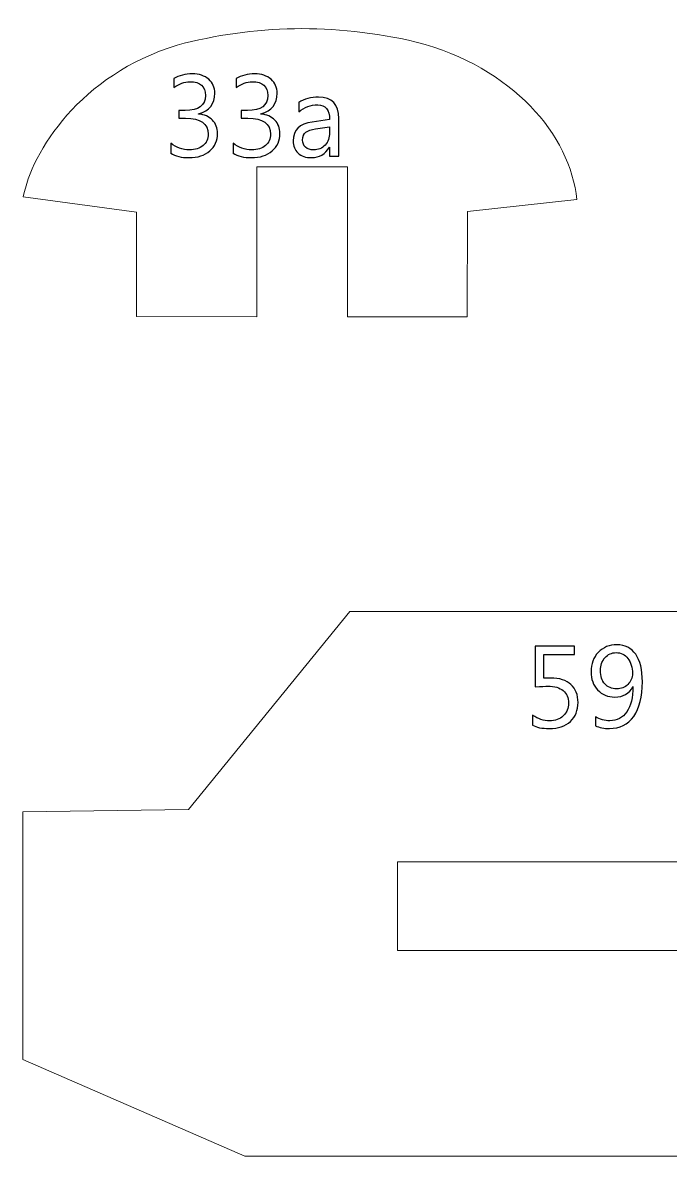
# Model space of a CAD drawing. Header units: centimetres. Extents: x -19.4 to 19.9, y -26.5 to 22.7.
# Drawn here: x -19.208 to -16.838, y -21.636 to -17.487 of the extents above; entities that cross this region are included whole.
import ezdxf

# ---------------------------------------------------------------- set-up
doc = ezdxf.new("R2010")
doc.units = ezdxf.units.CM
doc.header["$MEASUREMENT"] = 0
doc.layers.add('Camada 1', color=7, linetype='Continuous')

msp = doc.modelspace()

# ---------------------------------------------------------------- linework, layer by layer
at = {"layer": 'Camada 1', "color": 7, "lineweight": 9}
msp.add_lwpolyline([(-17.83549, -20.88224), (-15.90525, -20.88224), (-15.90525, -20.55776), (-17.83549, -20.55776), (-17.83549, -20.88224)], close=True, dxfattribs=at)
for points, knots in [([(-18.35137, -18.01404), (-18.35137, -18.01404), (-18.01893, -18.01404), (-18.01893, -18.01404), (-18.01893, -18.01404), (-18.01893, -18.01404), (-18.01915, -18.56346), (-18.01915, -18.56346), (-18.01915, -18.56346), (-18.01915, -18.56346), (-17.58045, -18.56334), (-17.58045, -18.56334), (-17.58045, -18.56334), (-17.58045, -18.56334), (-17.58015, -18.17793), (-17.58015, -18.17793), (-17.58015, -18.17793), (-17.58015, -18.17793), (-17.17934, -18.13441), (-17.17934, -18.13441), (-17.17934, -18.13441), (-17.20502, -17.89693), (-17.4121, -17.65142), (-17.76761, -17.5579), (-17.76761, -17.5579), (-18.07108, -17.48705), (-18.3604, -17.49483), (-18.64282, -17.56926), (-18.64282, -17.56926), (-18.99689, -17.67799), (-19.17526, -17.95945), (-19.20538, -18.12489), (-19.20538, -18.12489), (-19.20538, -18.12489), (-18.79091, -18.18003), (-18.79091, -18.18003), (-18.79091, -18.18003), (-18.79091, -18.18003), (-18.79085, -18.56268), (-18.79085, -18.56268), (-18.79085, -18.56268), (-18.79085, -18.56268), (-18.35133, -18.56342), (-18.35133, -18.56342), (-18.35133, -18.56342), (-18.35133, -18.56342), (-18.35137, -18.01404), (-18.35137, -18.01404)], [0, 0, 0, 0, 0.0769231, 0.0769231, 0.0769231, 0.0769231, 0.1538462, 0.1538462, 0.1538462, 0.1538462, 0.2307692, 0.2307692, 0.2307692, 0.2307692, 0.3076923, 0.3076923, 0.3076923, 0.3076923, 0.3846154, 0.3846154, 0.3846154, 0.3846154, 0.4615385, 0.4615385, 0.4615385, 0.4615385, 0.5384615, 0.5384615, 0.5384615, 0.5384615, 0.6153846, 0.6153846, 0.6153846, 0.6153846, 0.6923077, 0.6923077, 0.6923077, 0.6923077, 0.7692308, 0.7692308, 0.7692308, 0.7692308, 0.8461538, 0.8461538, 0.8461538, 0.8461539, 1, 1, 1, 1]), ([(-15.19417, -21.6355), (-15.19417, -21.6355), (-18.39439, -21.6355), (-18.39439, -21.6355), (-18.39439, -21.6355), (-18.39439, -21.6355), (-19.20773, -21.28158), (-19.20773, -21.28158), (-19.20773, -21.28158), (-19.20773, -21.28158), (-19.20751, -20.3751), (-19.20751, -20.3751), (-19.20751, -20.3751), (-19.20751, -20.3751), (-18.60141, -20.36694), (-18.60141, -20.36694), (-18.60141, -20.36694), (-18.60141, -20.36694), (-18.01051, -19.64138), (-18.01051, -19.64138), (-18.01051, -19.64138), (-18.01051, -19.64138), (-15.19417, -19.64138), (-15.19417, -19.64138), (-15.19417, -19.64138), (-15.19417, -19.64138), (-15.19417, -21.6355), (-15.19417, -21.6355)], [0, 0, 0, 0, 0.125, 0.125, 0.125, 0.125, 0.25, 0.25, 0.25, 0.25, 0.375, 0.375, 0.375, 0.375, 0.5, 0.5, 0.5, 0.5, 0.625, 0.625, 0.625, 0.625, 0.75, 0.75, 0.75, 0.75, 1, 1, 1, 1])]:
    msp.add_open_spline(points, degree=3, knots=knots, dxfattribs=at)
at = {"layer": 'Camada 1', "color": 7}
for points, knots in [([(-18.6658, -17.96489), (-18.6658, -17.96489), (-18.6658, -17.92849), (-18.6658, -17.92849), (-18.6658, -17.92849), (-18.64555, -17.94457), (-18.62262, -17.95262), (-18.59714, -17.95262), (-18.59714, -17.95262), (-18.5764, -17.95262), (-18.55989, -17.94747), (-18.54754, -17.93709), (-18.54754, -17.93709), (-18.5352, -17.92672), (-18.52906, -17.91275), (-18.52906, -17.89525), (-18.52906, -17.89525), (-18.52906, -17.85645), (-18.55657, -17.83704), (-18.61154, -17.83704), (-18.61154, -17.83704), (-18.61154, -17.83704), (-18.63616, -17.83704), (-18.63616, -17.83704), (-18.63616, -17.83704), (-18.63616, -17.83704), (-18.63616, -17.80826), (-18.63616, -17.80826), (-18.63616, -17.80826), (-18.63616, -17.80826), (-18.61274, -17.80826), (-18.61274, -17.80826), (-18.61274, -17.80826), (-18.5637, -17.80826), (-18.53922, -17.79005), (-18.53922, -17.75372), (-18.53922, -17.75372), (-18.53922, -17.72006), (-18.55792, -17.70327), (-18.59531, -17.70327), (-18.59531, -17.70327), (-18.61619, -17.70327), (-18.63588, -17.71032), (-18.65437, -17.72444), (-18.65437, -17.72444), (-18.65437, -17.72444), (-18.65437, -17.69142), (-18.65437, -17.69142), (-18.65437, -17.69142), (-18.63532, -17.68013), (-18.61281, -17.67448), (-18.58691, -17.67448), (-18.58691, -17.67448), (-18.56194, -17.67448), (-18.54197, -17.68111), (-18.52694, -17.69431), (-18.52694, -17.69431), (-18.51198, -17.70757), (-18.5045, -17.72451), (-18.5045, -17.74518), (-18.5045, -17.74518), (-18.5045, -17.7842), (-18.52433, -17.80932), (-18.56405, -17.82046), (-18.56405, -17.82046), (-18.56405, -17.82046), (-18.56405, -17.82131), (-18.56405, -17.82131), (-18.56405, -17.82131), (-18.54275, -17.82336), (-18.52581, -17.83084), (-18.51325, -17.84375), (-18.51325, -17.84375), (-18.50062, -17.85666), (-18.49434, -17.87275), (-18.49434, -17.89201), (-18.49434, -17.89201), (-18.49434, -17.91868), (-18.50387, -17.94013), (-18.52299, -17.9565), (-18.52299, -17.9565), (-18.54211, -17.9728), (-18.5673, -17.98098), (-18.59856, -17.98098), (-18.59856, -17.98098), (-18.62671, -17.98098), (-18.64914, -17.97562), (-18.6658, -17.96489)], [0, 0, 0, 0, 0.0434783, 0.0434783, 0.0434783, 0.0434783, 0.0869565, 0.0869565, 0.0869565, 0.0869565, 0.1304348, 0.1304348, 0.1304348, 0.1304348, 0.173913, 0.173913, 0.173913, 0.1739131, 0.2173913, 0.2173913, 0.2173913, 0.2173913, 0.2608696, 0.2608696, 0.2608696, 0.2608696, 0.3043478, 0.3043478, 0.3043478, 0.3043478, 0.3478261, 0.3478261, 0.3478261, 0.3478261, 0.3913043, 0.3913043, 0.3913043, 0.3913044, 0.4347826, 0.4347826, 0.4347826, 0.4347826, 0.4782609, 0.4782609, 0.4782609, 0.4782609, 0.5217391, 0.5217391, 0.5217391, 0.5217391, 0.5652174, 0.5652174, 0.5652174, 0.5652174, 0.6086957, 0.6086957, 0.6086957, 0.6086957, 0.6521739, 0.6521739, 0.6521739, 0.6521739, 0.6956522, 0.6956522, 0.6956522, 0.6956522, 0.7391304, 0.7391304, 0.7391304, 0.7391304, 0.7826087, 0.7826087, 0.7826087, 0.7826087, 0.826087, 0.826087, 0.826087, 0.826087, 0.8695652, 0.8695652, 0.8695652, 0.8695652, 0.9130435, 0.9130435, 0.9130435, 0.9130435, 1, 1, 1, 1]), ([(-18.43762, -17.96489), (-18.43762, -17.96489), (-18.43762, -17.92849), (-18.43762, -17.92849), (-18.43762, -17.92849), (-18.41737, -17.94457), (-18.39444, -17.95262), (-18.36896, -17.95262), (-18.36896, -17.95262), (-18.34822, -17.95262), (-18.33171, -17.94747), (-18.31936, -17.93709), (-18.31936, -17.93709), (-18.30702, -17.92672), (-18.30088, -17.91275), (-18.30088, -17.89525), (-18.30088, -17.89525), (-18.30088, -17.85645), (-18.32839, -17.83704), (-18.38336, -17.83704), (-18.38336, -17.83704), (-18.38336, -17.83704), (-18.40798, -17.83704), (-18.40798, -17.83704), (-18.40798, -17.83704), (-18.40798, -17.83704), (-18.40798, -17.80826), (-18.40798, -17.80826), (-18.40798, -17.80826), (-18.40798, -17.80826), (-18.38456, -17.80826), (-18.38456, -17.80826), (-18.38456, -17.80826), (-18.33552, -17.80826), (-18.31104, -17.79005), (-18.31104, -17.75372), (-18.31104, -17.75372), (-18.31104, -17.72006), (-18.32974, -17.70327), (-18.36713, -17.70327), (-18.36713, -17.70327), (-18.38801, -17.70327), (-18.4077, -17.71032), (-18.42619, -17.72444), (-18.42619, -17.72444), (-18.42619, -17.72444), (-18.42619, -17.69142), (-18.42619, -17.69142), (-18.42619, -17.69142), (-18.40714, -17.68013), (-18.38463, -17.67448), (-18.35873, -17.67448), (-18.35873, -17.67448), (-18.33376, -17.67448), (-18.31379, -17.68111), (-18.29876, -17.69431), (-18.29876, -17.69431), (-18.2838, -17.70757), (-18.27632, -17.72451), (-18.27632, -17.74518), (-18.27632, -17.74518), (-18.27632, -17.7842), (-18.29615, -17.80932), (-18.33587, -17.82046), (-18.33587, -17.82046), (-18.33587, -17.82046), (-18.33587, -17.82131), (-18.33587, -17.82131), (-18.33587, -17.82131), (-18.31457, -17.82336), (-18.29763, -17.83084), (-18.28507, -17.84375), (-18.28507, -17.84375), (-18.27244, -17.85666), (-18.26616, -17.87275), (-18.26616, -17.89201), (-18.26616, -17.89201), (-18.26616, -17.91868), (-18.27569, -17.94013), (-18.29481, -17.9565), (-18.29481, -17.9565), (-18.31393, -17.9728), (-18.33912, -17.98098), (-18.37038, -17.98098), (-18.37038, -17.98098), (-18.39853, -17.98098), (-18.42096, -17.97562), (-18.43762, -17.96489)], [0, 0, 0, 0, 0.0434783, 0.0434783, 0.0434783, 0.0434783, 0.0869565, 0.0869565, 0.0869565, 0.0869565, 0.1304348, 0.1304348, 0.1304348, 0.1304348, 0.173913, 0.173913, 0.173913, 0.1739131, 0.2173913, 0.2173913, 0.2173913, 0.2173913, 0.2608696, 0.2608696, 0.2608696, 0.2608696, 0.3043478, 0.3043478, 0.3043478, 0.3043478, 0.3478261, 0.3478261, 0.3478261, 0.3478261, 0.3913043, 0.3913043, 0.3913043, 0.3913044, 0.4347826, 0.4347826, 0.4347826, 0.4347826, 0.4782609, 0.4782609, 0.4782609, 0.4782609, 0.5217391, 0.5217391, 0.5217391, 0.5217391, 0.5652174, 0.5652174, 0.5652174, 0.5652174, 0.6086957, 0.6086957, 0.6086957, 0.6086957, 0.6521739, 0.6521739, 0.6521739, 0.6521739, 0.6956522, 0.6956522, 0.6956522, 0.6956522, 0.7391304, 0.7391304, 0.7391304, 0.7391304, 0.7826087, 0.7826087, 0.7826087, 0.7826087, 0.826087, 0.826087, 0.826087, 0.826087, 0.8695652, 0.8695652, 0.8695652, 0.8695652, 0.9130435, 0.9130435, 0.9130435, 0.9130435, 1, 1, 1, 1]), ([(-18.05068, -17.9759), (-18.05068, -17.9759), (-18.08455, -17.9759), (-18.08455, -17.9759), (-18.08455, -17.9759), (-18.08455, -17.9759), (-18.08455, -17.94281), (-18.08455, -17.94281), (-18.08455, -17.94281), (-18.08455, -17.94281), (-18.0854, -17.94281), (-18.0854, -17.94281), (-18.0854, -17.94281), (-18.10014, -17.96828), (-18.1218, -17.98098), (-18.15052, -17.98098), (-18.15052, -17.98098), (-18.17162, -17.98098), (-18.18813, -17.97541), (-18.20005, -17.96419), (-18.20005, -17.96419), (-18.21198, -17.95304), (-18.2179, -17.93822), (-18.2179, -17.91974), (-18.2179, -17.91974), (-18.2179, -17.88015), (-18.19462, -17.85708), (-18.14805, -17.85059), (-18.14805, -17.85059), (-18.14805, -17.85059), (-18.08455, -17.8417), (-18.08455, -17.8417), (-18.08455, -17.8417), (-18.08455, -17.80558), (-18.09909, -17.78751), (-18.12815, -17.78751), (-18.12815, -17.78751), (-18.15363, -17.78751), (-18.17663, -17.79626), (-18.19716, -17.81376), (-18.19716, -17.81376), (-18.19716, -17.81376), (-18.19716, -17.77905), (-18.19716, -17.77905), (-18.19716, -17.77905), (-18.17635, -17.76578), (-18.15243, -17.75915), (-18.12526, -17.75915), (-18.12526, -17.75915), (-18.07552, -17.75915), (-18.05068, -17.78547), (-18.05068, -17.83817), (-18.05068, -17.83817), (-18.05068, -17.83817), (-18.05068, -17.9759), (-18.05068, -17.9759)], [0, 0, 0, 0, 0.0666667, 0.0666667, 0.0666667, 0.0666667, 0.1333333, 0.1333333, 0.1333333, 0.1333333, 0.2, 0.2, 0.2, 0.2, 0.2666667, 0.2666667, 0.2666667, 0.2666667, 0.3333333, 0.3333333, 0.3333333, 0.3333333, 0.4, 0.4, 0.4, 0.4, 0.4666667, 0.4666667, 0.4666667, 0.4666667, 0.5333333, 0.5333333, 0.5333333, 0.5333333, 0.6, 0.6, 0.6, 0.6, 0.6666667, 0.6666667, 0.6666667, 0.6666667, 0.7333333, 0.7333333, 0.7333333, 0.7333333, 0.8, 0.8, 0.8, 0.8, 0.8666667, 0.8666667, 0.8666667, 0.8666667, 1, 1, 1, 1]), ([(-18.08455, -17.86879), (-18.08455, -17.86879), (-18.13563, -17.87585), (-18.13563, -17.87585), (-18.13563, -17.87585), (-18.15137, -17.87804), (-18.16322, -17.88199), (-18.17119, -17.88756), (-18.17119, -17.88756), (-18.17917, -17.89321), (-18.18319, -17.90309), (-18.18319, -17.91734), (-18.18319, -17.91734), (-18.18319, -17.92771), (-18.17952, -17.93618), (-18.17211, -17.94274), (-18.17211, -17.94274), (-18.16477, -17.9493), (-18.1549, -17.95262), (-18.14269, -17.95262), (-18.14269, -17.95262), (-18.12583, -17.95262), (-18.11193, -17.94669), (-18.10099, -17.93491), (-18.10099, -17.93491), (-18.09005, -17.92305), (-18.08455, -17.9081), (-18.08455, -17.88996), (-18.08455, -17.88996), (-18.08455, -17.88996), (-18.08455, -17.86879), (-18.08455, -17.86879)], [0, 0, 0, 0, 0.1111111, 0.1111111, 0.1111111, 0.1111111, 0.2222222, 0.2222222, 0.2222222, 0.2222222, 0.3333333, 0.3333333, 0.3333333, 0.3333333, 0.4444444, 0.4444444, 0.4444444, 0.4444445, 0.5555556, 0.5555556, 0.5555556, 0.5555556, 0.6666667, 0.6666667, 0.6666667, 0.6666667, 0.7777778, 0.7777778, 0.7777778, 0.7777778, 1, 1, 1, 1]), ([(-17.34162, -20.05772), (-17.34162, -20.05772), (-17.34162, -20.02174), (-17.34162, -20.02174), (-17.34162, -20.02174), (-17.32137, -20.035), (-17.30077, -20.04164), (-17.27982, -20.04164), (-17.27982, -20.04164), (-17.25886, -20.04164), (-17.242, -20.03571), (-17.22916, -20.02386), (-17.22916, -20.02386), (-17.21638, -20.01207), (-17.20996, -19.99634), (-17.20996, -19.97679), (-17.20996, -19.97679), (-17.20996, -19.95739), (-17.21653, -19.94222), (-17.22958, -19.93136), (-17.22958, -19.93136), (-17.2427, -19.92049), (-17.2614, -19.91506), (-17.28581, -19.91506), (-17.28581, -19.91506), (-17.29407, -19.91506), (-17.30959, -19.9159), (-17.33231, -19.91753), (-17.33231, -19.91753), (-17.33231, -19.91753), (-17.33231, -19.76858), (-17.33231, -19.76858), (-17.33231, -19.76858), (-17.33231, -19.76858), (-17.1888, -19.76858), (-17.1888, -19.76858), (-17.1888, -19.76858), (-17.1888, -19.76858), (-17.1888, -19.79906), (-17.1888, -19.79906), (-17.1888, -19.79906), (-17.1888, -19.79906), (-17.30014, -19.79906), (-17.30014, -19.79906), (-17.30014, -19.79906), (-17.30014, -19.79906), (-17.30014, -19.88627), (-17.30014, -19.88627), (-17.30014, -19.88627), (-17.29103, -19.88571), (-17.28264, -19.88542), (-17.27488, -19.88542), (-17.27488, -19.88542), (-17.2432, -19.88542), (-17.21864, -19.8934), (-17.20129, -19.90927), (-17.20129, -19.90927), (-17.18393, -19.92515), (-17.17525, -19.94695), (-17.17525, -19.97461), (-17.17525, -19.97461), (-17.17525, -20.00325), (-17.18456, -20.02633), (-17.20326, -20.04375), (-17.20326, -20.04375), (-17.22196, -20.06125), (-17.24764, -20.07), (-17.28017, -20.07), (-17.28017, -20.07), (-17.30761, -20.07), (-17.32808, -20.06591), (-17.34162, -20.05772)], [0, 0, 0, 0, 0.0526316, 0.0526316, 0.0526316, 0.0526316, 0.1052632, 0.1052632, 0.1052632, 0.1052632, 0.1578947, 0.1578947, 0.1578947, 0.1578947, 0.2105263, 0.2105263, 0.2105263, 0.2105263, 0.2631579, 0.2631579, 0.2631579, 0.2631579, 0.3157895, 0.3157895, 0.3157895, 0.3157895, 0.3684211, 0.3684211, 0.3684211, 0.3684211, 0.4210526, 0.4210526, 0.4210526, 0.4210526, 0.4736842, 0.4736842, 0.4736842, 0.4736842, 0.5263158, 0.5263158, 0.5263158, 0.5263158, 0.5789474, 0.5789474, 0.5789474, 0.5789474, 0.6315789, 0.6315789, 0.6315789, 0.631579, 0.6842105, 0.6842105, 0.6842105, 0.6842105, 0.7368421, 0.7368421, 0.7368421, 0.7368421, 0.7894737, 0.7894737, 0.7894737, 0.7894737, 0.8421053, 0.8421053, 0.8421053, 0.8421053, 0.8947368, 0.8947368, 0.8947368, 0.8947369, 1, 1, 1, 1]), ([(-17.11175, -20.06012), (-17.11175, -20.06012), (-17.11175, -20.0276), (-17.11175, -20.0276), (-17.11175, -20.0276), (-17.09524, -20.03698), (-17.07774, -20.04164), (-17.05926, -20.04164), (-17.05926, -20.04164), (-17.03244, -20.04164), (-17.01149, -20.03077), (-16.9966, -20.00911), (-16.9966, -20.00911), (-16.98164, -19.98745), (-16.97416, -19.95662), (-16.97416, -19.91675), (-16.97416, -19.91675), (-16.97445, -19.91689), (-16.97473, -19.91689), (-16.97501, -19.91675), (-16.97501, -19.91675), (-16.98764, -19.94215), (-17.00972, -19.95485), (-17.04105, -19.95485), (-17.04105, -19.95485), (-17.06645, -19.95485), (-17.0872, -19.94624), (-17.10349, -19.92903), (-17.10349, -19.92903), (-17.11972, -19.91181), (-17.12784, -19.88959), (-17.12784, -19.86249), (-17.12784, -19.86249), (-17.12784, -19.83356), (-17.11895, -19.80979), (-17.1011, -19.7913), (-17.1011, -19.7913), (-17.08324, -19.77274), (-17.06045, -19.7635), (-17.03258, -19.7635), (-17.03258, -19.7635), (-17.00344, -19.7635), (-16.98066, -19.77507), (-16.96436, -19.79815), (-16.96436, -19.79815), (-16.94806, -19.82122), (-16.93987, -19.85487), (-16.93987, -19.89897), (-16.93987, -19.89897), (-16.93987, -19.95372), (-16.95046, -19.99592), (-16.97169, -20.02555), (-16.97169, -20.02555), (-16.99286, -20.05518), (-17.02235, -20.07), (-17.0601, -20.07), (-17.0601, -20.07), (-17.07993, -20.07), (-17.09714, -20.06668), (-17.11175, -20.06012)], [0, 0, 0, 0, 0.0625, 0.0625, 0.0625, 0.0625, 0.125, 0.125, 0.125, 0.125, 0.1875, 0.1875, 0.1875, 0.1875, 0.25, 0.25, 0.25, 0.25, 0.3125, 0.3125, 0.3125, 0.3125, 0.375, 0.375, 0.375, 0.375, 0.4375, 0.4375, 0.4375, 0.4375, 0.5, 0.5, 0.5, 0.5, 0.5625, 0.5625, 0.5625, 0.5625, 0.625, 0.625, 0.625, 0.625, 0.6875, 0.6875, 0.6875, 0.6875, 0.75, 0.75, 0.75, 0.75, 0.8125, 0.8125, 0.8125, 0.8125, 0.875, 0.875, 0.875, 0.875, 1, 1, 1, 1]), ([(-17.03576, -19.79229), (-17.05213, -19.79229), (-17.06575, -19.79843), (-17.07668, -19.81077), (-17.07668, -19.81077), (-17.08762, -19.82312), (-17.09312, -19.83879), (-17.09312, -19.85784), (-17.09312, -19.85784), (-17.09312, -19.87865), (-17.08776, -19.89502), (-17.07704, -19.90694), (-17.07704, -19.90694), (-17.06631, -19.91887), (-17.05178, -19.92479), (-17.03343, -19.92479), (-17.03343, -19.92479), (-17.01749, -19.92479), (-17.00401, -19.91936), (-16.99293, -19.9085), (-16.99293, -19.9085), (-16.98185, -19.89756), (-16.97628, -19.88429), (-16.97628, -19.86856), (-16.97628, -19.86856), (-16.97628, -19.84612), (-16.98178, -19.82778), (-16.99279, -19.8136), (-16.99279, -19.8136), (-17.0038, -19.79942), (-17.01812, -19.79229), (-17.03576, -19.79229)], [0, 0, 0, 0, 0.1111111, 0.1111111, 0.1111111, 0.1111111, 0.2222222, 0.2222222, 0.2222222, 0.2222222, 0.3333333, 0.3333333, 0.3333333, 0.3333333, 0.4444444, 0.4444444, 0.4444444, 0.4444445, 0.5555556, 0.5555556, 0.5555556, 0.5555556, 0.6666667, 0.6666667, 0.6666667, 0.6666667, 0.7777778, 0.7777778, 0.7777778, 0.7777778, 1, 1, 1, 1])]:
    msp.add_open_spline(points, degree=3, knots=knots, dxfattribs=at)
at = {"layer": 'Camada 1', "color": 250, "lineweight": 9}
for points, knots in [([(-18.6658, -17.96489), (-18.6658, -17.96489), (-18.6658, -17.92849), (-18.6658, -17.92849), (-18.6658, -17.92849), (-18.64555, -17.94457), (-18.62262, -17.95262), (-18.59714, -17.95262), (-18.59714, -17.95262), (-18.5764, -17.95262), (-18.55989, -17.94747), (-18.54754, -17.93709), (-18.54754, -17.93709), (-18.5352, -17.92672), (-18.52906, -17.91275), (-18.52906, -17.89525), (-18.52906, -17.89525), (-18.52906, -17.85645), (-18.55657, -17.83704), (-18.61154, -17.83704), (-18.61154, -17.83704), (-18.61154, -17.83704), (-18.63616, -17.83704), (-18.63616, -17.83704), (-18.63616, -17.83704), (-18.63616, -17.83704), (-18.63616, -17.80826), (-18.63616, -17.80826), (-18.63616, -17.80826), (-18.63616, -17.80826), (-18.61274, -17.80826), (-18.61274, -17.80826), (-18.61274, -17.80826), (-18.5637, -17.80826), (-18.53922, -17.79005), (-18.53922, -17.75372), (-18.53922, -17.75372), (-18.53922, -17.72006), (-18.55792, -17.70327), (-18.59531, -17.70327), (-18.59531, -17.70327), (-18.61619, -17.70327), (-18.63588, -17.71032), (-18.65437, -17.72444), (-18.65437, -17.72444), (-18.65437, -17.72444), (-18.65437, -17.69142), (-18.65437, -17.69142), (-18.65437, -17.69142), (-18.63532, -17.68013), (-18.61281, -17.67448), (-18.58691, -17.67448), (-18.58691, -17.67448), (-18.56194, -17.67448), (-18.54197, -17.68111), (-18.52694, -17.69431), (-18.52694, -17.69431), (-18.51198, -17.70757), (-18.5045, -17.72451), (-18.5045, -17.74518), (-18.5045, -17.74518), (-18.5045, -17.7842), (-18.52433, -17.80932), (-18.56405, -17.82046), (-18.56405, -17.82046), (-18.56405, -17.82046), (-18.56405, -17.82131), (-18.56405, -17.82131), (-18.56405, -17.82131), (-18.54275, -17.82336), (-18.52581, -17.83084), (-18.51325, -17.84375), (-18.51325, -17.84375), (-18.50062, -17.85666), (-18.49434, -17.87275), (-18.49434, -17.89201), (-18.49434, -17.89201), (-18.49434, -17.91868), (-18.50387, -17.94013), (-18.52299, -17.9565), (-18.52299, -17.9565), (-18.54211, -17.9728), (-18.5673, -17.98098), (-18.59856, -17.98098), (-18.59856, -17.98098), (-18.62671, -17.98098), (-18.64914, -17.97562), (-18.6658, -17.96489)], [0, 0, 0, 0, 0.0434783, 0.0434783, 0.0434783, 0.0434783, 0.0869565, 0.0869565, 0.0869565, 0.0869565, 0.1304348, 0.1304348, 0.1304348, 0.1304348, 0.173913, 0.173913, 0.173913, 0.1739131, 0.2173913, 0.2173913, 0.2173913, 0.2173913, 0.2608696, 0.2608696, 0.2608696, 0.2608696, 0.3043478, 0.3043478, 0.3043478, 0.3043478, 0.3478261, 0.3478261, 0.3478261, 0.3478261, 0.3913043, 0.3913043, 0.3913043, 0.3913044, 0.4347826, 0.4347826, 0.4347826, 0.4347826, 0.4782609, 0.4782609, 0.4782609, 0.4782609, 0.5217391, 0.5217391, 0.5217391, 0.5217391, 0.5652174, 0.5652174, 0.5652174, 0.5652174, 0.6086957, 0.6086957, 0.6086957, 0.6086957, 0.6521739, 0.6521739, 0.6521739, 0.6521739, 0.6956522, 0.6956522, 0.6956522, 0.6956522, 0.7391304, 0.7391304, 0.7391304, 0.7391304, 0.7826087, 0.7826087, 0.7826087, 0.7826087, 0.826087, 0.826087, 0.826087, 0.826087, 0.8695652, 0.8695652, 0.8695652, 0.8695652, 0.9130435, 0.9130435, 0.9130435, 0.9130435, 1, 1, 1, 1]), ([(-18.43762, -17.96489), (-18.43762, -17.96489), (-18.43762, -17.92849), (-18.43762, -17.92849), (-18.43762, -17.92849), (-18.41737, -17.94457), (-18.39444, -17.95262), (-18.36896, -17.95262), (-18.36896, -17.95262), (-18.34822, -17.95262), (-18.33171, -17.94747), (-18.31936, -17.93709), (-18.31936, -17.93709), (-18.30702, -17.92672), (-18.30088, -17.91275), (-18.30088, -17.89525), (-18.30088, -17.89525), (-18.30088, -17.85645), (-18.32839, -17.83704), (-18.38336, -17.83704), (-18.38336, -17.83704), (-18.38336, -17.83704), (-18.40798, -17.83704), (-18.40798, -17.83704), (-18.40798, -17.83704), (-18.40798, -17.83704), (-18.40798, -17.80826), (-18.40798, -17.80826), (-18.40798, -17.80826), (-18.40798, -17.80826), (-18.38456, -17.80826), (-18.38456, -17.80826), (-18.38456, -17.80826), (-18.33552, -17.80826), (-18.31104, -17.79005), (-18.31104, -17.75372), (-18.31104, -17.75372), (-18.31104, -17.72006), (-18.32974, -17.70327), (-18.36713, -17.70327), (-18.36713, -17.70327), (-18.38801, -17.70327), (-18.4077, -17.71032), (-18.42619, -17.72444), (-18.42619, -17.72444), (-18.42619, -17.72444), (-18.42619, -17.69142), (-18.42619, -17.69142), (-18.42619, -17.69142), (-18.40714, -17.68013), (-18.38463, -17.67448), (-18.35873, -17.67448), (-18.35873, -17.67448), (-18.33376, -17.67448), (-18.31379, -17.68111), (-18.29876, -17.69431), (-18.29876, -17.69431), (-18.2838, -17.70757), (-18.27632, -17.72451), (-18.27632, -17.74518), (-18.27632, -17.74518), (-18.27632, -17.7842), (-18.29615, -17.80932), (-18.33587, -17.82046), (-18.33587, -17.82046), (-18.33587, -17.82046), (-18.33587, -17.82131), (-18.33587, -17.82131), (-18.33587, -17.82131), (-18.31457, -17.82336), (-18.29763, -17.83084), (-18.28507, -17.84375), (-18.28507, -17.84375), (-18.27244, -17.85666), (-18.26616, -17.87275), (-18.26616, -17.89201), (-18.26616, -17.89201), (-18.26616, -17.91868), (-18.27569, -17.94013), (-18.29481, -17.9565), (-18.29481, -17.9565), (-18.31393, -17.9728), (-18.33912, -17.98098), (-18.37038, -17.98098), (-18.37038, -17.98098), (-18.39853, -17.98098), (-18.42096, -17.97562), (-18.43762, -17.96489)], [0, 0, 0, 0, 0.0434783, 0.0434783, 0.0434783, 0.0434783, 0.0869565, 0.0869565, 0.0869565, 0.0869565, 0.1304348, 0.1304348, 0.1304348, 0.1304348, 0.173913, 0.173913, 0.173913, 0.1739131, 0.2173913, 0.2173913, 0.2173913, 0.2173913, 0.2608696, 0.2608696, 0.2608696, 0.2608696, 0.3043478, 0.3043478, 0.3043478, 0.3043478, 0.3478261, 0.3478261, 0.3478261, 0.3478261, 0.3913043, 0.3913043, 0.3913043, 0.3913044, 0.4347826, 0.4347826, 0.4347826, 0.4347826, 0.4782609, 0.4782609, 0.4782609, 0.4782609, 0.5217391, 0.5217391, 0.5217391, 0.5217391, 0.5652174, 0.5652174, 0.5652174, 0.5652174, 0.6086957, 0.6086957, 0.6086957, 0.6086957, 0.6521739, 0.6521739, 0.6521739, 0.6521739, 0.6956522, 0.6956522, 0.6956522, 0.6956522, 0.7391304, 0.7391304, 0.7391304, 0.7391304, 0.7826087, 0.7826087, 0.7826087, 0.7826087, 0.826087, 0.826087, 0.826087, 0.826087, 0.8695652, 0.8695652, 0.8695652, 0.8695652, 0.9130435, 0.9130435, 0.9130435, 0.9130435, 1, 1, 1, 1]), ([(-18.05068, -17.9759), (-18.05068, -17.9759), (-18.08455, -17.9759), (-18.08455, -17.9759), (-18.08455, -17.9759), (-18.08455, -17.9759), (-18.08455, -17.94281), (-18.08455, -17.94281), (-18.08455, -17.94281), (-18.08455, -17.94281), (-18.0854, -17.94281), (-18.0854, -17.94281), (-18.0854, -17.94281), (-18.10014, -17.96828), (-18.1218, -17.98098), (-18.15052, -17.98098), (-18.15052, -17.98098), (-18.17162, -17.98098), (-18.18813, -17.97541), (-18.20005, -17.96419), (-18.20005, -17.96419), (-18.21198, -17.95304), (-18.2179, -17.93822), (-18.2179, -17.91974), (-18.2179, -17.91974), (-18.2179, -17.88015), (-18.19462, -17.85708), (-18.14805, -17.85059), (-18.14805, -17.85059), (-18.14805, -17.85059), (-18.08455, -17.8417), (-18.08455, -17.8417), (-18.08455, -17.8417), (-18.08455, -17.80558), (-18.09909, -17.78751), (-18.12815, -17.78751), (-18.12815, -17.78751), (-18.15363, -17.78751), (-18.17663, -17.79626), (-18.19716, -17.81376), (-18.19716, -17.81376), (-18.19716, -17.81376), (-18.19716, -17.77905), (-18.19716, -17.77905), (-18.19716, -17.77905), (-18.17635, -17.76578), (-18.15243, -17.75915), (-18.12526, -17.75915), (-18.12526, -17.75915), (-18.07552, -17.75915), (-18.05068, -17.78547), (-18.05068, -17.83817), (-18.05068, -17.83817), (-18.05068, -17.83817), (-18.05068, -17.9759), (-18.05068, -17.9759)], [0, 0, 0, 0, 0.0666667, 0.0666667, 0.0666667, 0.0666667, 0.1333333, 0.1333333, 0.1333333, 0.1333333, 0.2, 0.2, 0.2, 0.2, 0.2666667, 0.2666667, 0.2666667, 0.2666667, 0.3333333, 0.3333333, 0.3333333, 0.3333333, 0.4, 0.4, 0.4, 0.4, 0.4666667, 0.4666667, 0.4666667, 0.4666667, 0.5333333, 0.5333333, 0.5333333, 0.5333333, 0.6, 0.6, 0.6, 0.6, 0.6666667, 0.6666667, 0.6666667, 0.6666667, 0.7333333, 0.7333333, 0.7333333, 0.7333333, 0.8, 0.8, 0.8, 0.8, 0.8666667, 0.8666667, 0.8666667, 0.8666667, 1, 1, 1, 1]), ([(-18.08455, -17.86879), (-18.08455, -17.86879), (-18.13563, -17.87585), (-18.13563, -17.87585), (-18.13563, -17.87585), (-18.15137, -17.87804), (-18.16322, -17.88199), (-18.17119, -17.88756), (-18.17119, -17.88756), (-18.17917, -17.89321), (-18.18319, -17.90309), (-18.18319, -17.91734), (-18.18319, -17.91734), (-18.18319, -17.92771), (-18.17952, -17.93618), (-18.17211, -17.94274), (-18.17211, -17.94274), (-18.16477, -17.9493), (-18.1549, -17.95262), (-18.14269, -17.95262), (-18.14269, -17.95262), (-18.12583, -17.95262), (-18.11193, -17.94669), (-18.10099, -17.93491), (-18.10099, -17.93491), (-18.09005, -17.92305), (-18.08455, -17.9081), (-18.08455, -17.88996), (-18.08455, -17.88996), (-18.08455, -17.88996), (-18.08455, -17.86879), (-18.08455, -17.86879)], [0, 0, 0, 0, 0.1111111, 0.1111111, 0.1111111, 0.1111111, 0.2222222, 0.2222222, 0.2222222, 0.2222222, 0.3333333, 0.3333333, 0.3333333, 0.3333333, 0.4444444, 0.4444444, 0.4444444, 0.4444445, 0.5555556, 0.5555556, 0.5555556, 0.5555556, 0.6666667, 0.6666667, 0.6666667, 0.6666667, 0.7777778, 0.7777778, 0.7777778, 0.7777778, 1, 1, 1, 1]), ([(-17.34162, -20.05772), (-17.34162, -20.05772), (-17.34162, -20.02174), (-17.34162, -20.02174), (-17.34162, -20.02174), (-17.32137, -20.035), (-17.30077, -20.04164), (-17.27982, -20.04164), (-17.27982, -20.04164), (-17.25886, -20.04164), (-17.242, -20.03571), (-17.22916, -20.02386), (-17.22916, -20.02386), (-17.21638, -20.01207), (-17.20996, -19.99634), (-17.20996, -19.97679), (-17.20996, -19.97679), (-17.20996, -19.95739), (-17.21653, -19.94222), (-17.22958, -19.93136), (-17.22958, -19.93136), (-17.2427, -19.92049), (-17.2614, -19.91506), (-17.28581, -19.91506), (-17.28581, -19.91506), (-17.29407, -19.91506), (-17.30959, -19.9159), (-17.33231, -19.91753), (-17.33231, -19.91753), (-17.33231, -19.91753), (-17.33231, -19.76858), (-17.33231, -19.76858), (-17.33231, -19.76858), (-17.33231, -19.76858), (-17.1888, -19.76858), (-17.1888, -19.76858), (-17.1888, -19.76858), (-17.1888, -19.76858), (-17.1888, -19.79906), (-17.1888, -19.79906), (-17.1888, -19.79906), (-17.1888, -19.79906), (-17.30014, -19.79906), (-17.30014, -19.79906), (-17.30014, -19.79906), (-17.30014, -19.79906), (-17.30014, -19.88627), (-17.30014, -19.88627), (-17.30014, -19.88627), (-17.29103, -19.88571), (-17.28264, -19.88542), (-17.27488, -19.88542), (-17.27488, -19.88542), (-17.2432, -19.88542), (-17.21864, -19.8934), (-17.20129, -19.90927), (-17.20129, -19.90927), (-17.18393, -19.92515), (-17.17525, -19.94695), (-17.17525, -19.97461), (-17.17525, -19.97461), (-17.17525, -20.00325), (-17.18456, -20.02633), (-17.20326, -20.04375), (-17.20326, -20.04375), (-17.22196, -20.06125), (-17.24764, -20.07), (-17.28017, -20.07), (-17.28017, -20.07), (-17.30761, -20.07), (-17.32808, -20.06591), (-17.34162, -20.05772)], [0, 0, 0, 0, 0.0526316, 0.0526316, 0.0526316, 0.0526316, 0.1052632, 0.1052632, 0.1052632, 0.1052632, 0.1578947, 0.1578947, 0.1578947, 0.1578947, 0.2105263, 0.2105263, 0.2105263, 0.2105263, 0.2631579, 0.2631579, 0.2631579, 0.2631579, 0.3157895, 0.3157895, 0.3157895, 0.3157895, 0.3684211, 0.3684211, 0.3684211, 0.3684211, 0.4210526, 0.4210526, 0.4210526, 0.4210526, 0.4736842, 0.4736842, 0.4736842, 0.4736842, 0.5263158, 0.5263158, 0.5263158, 0.5263158, 0.5789474, 0.5789474, 0.5789474, 0.5789474, 0.6315789, 0.6315789, 0.6315789, 0.631579, 0.6842105, 0.6842105, 0.6842105, 0.6842105, 0.7368421, 0.7368421, 0.7368421, 0.7368421, 0.7894737, 0.7894737, 0.7894737, 0.7894737, 0.8421053, 0.8421053, 0.8421053, 0.8421053, 0.8947368, 0.8947368, 0.8947368, 0.8947369, 1, 1, 1, 1]), ([(-17.11175, -20.06012), (-17.11175, -20.06012), (-17.11175, -20.0276), (-17.11175, -20.0276), (-17.11175, -20.0276), (-17.09524, -20.03698), (-17.07774, -20.04164), (-17.05926, -20.04164), (-17.05926, -20.04164), (-17.03244, -20.04164), (-17.01149, -20.03077), (-16.9966, -20.00911), (-16.9966, -20.00911), (-16.98164, -19.98745), (-16.97416, -19.95662), (-16.97416, -19.91675), (-16.97416, -19.91675), (-16.97445, -19.91689), (-16.97473, -19.91689), (-16.97501, -19.91675), (-16.97501, -19.91675), (-16.98764, -19.94215), (-17.00972, -19.95485), (-17.04105, -19.95485), (-17.04105, -19.95485), (-17.06645, -19.95485), (-17.0872, -19.94624), (-17.10349, -19.92903), (-17.10349, -19.92903), (-17.11972, -19.91181), (-17.12784, -19.88959), (-17.12784, -19.86249), (-17.12784, -19.86249), (-17.12784, -19.83356), (-17.11895, -19.80979), (-17.1011, -19.7913), (-17.1011, -19.7913), (-17.08324, -19.77274), (-17.06045, -19.7635), (-17.03258, -19.7635), (-17.03258, -19.7635), (-17.00344, -19.7635), (-16.98066, -19.77507), (-16.96436, -19.79815), (-16.96436, -19.79815), (-16.94806, -19.82122), (-16.93987, -19.85487), (-16.93987, -19.89897), (-16.93987, -19.89897), (-16.93987, -19.95372), (-16.95046, -19.99592), (-16.97169, -20.02555), (-16.97169, -20.02555), (-16.99286, -20.05518), (-17.02235, -20.07), (-17.0601, -20.07), (-17.0601, -20.07), (-17.07993, -20.07), (-17.09714, -20.06668), (-17.11175, -20.06012)], [0, 0, 0, 0, 0.0625, 0.0625, 0.0625, 0.0625, 0.125, 0.125, 0.125, 0.125, 0.1875, 0.1875, 0.1875, 0.1875, 0.25, 0.25, 0.25, 0.25, 0.3125, 0.3125, 0.3125, 0.3125, 0.375, 0.375, 0.375, 0.375, 0.4375, 0.4375, 0.4375, 0.4375, 0.5, 0.5, 0.5, 0.5, 0.5625, 0.5625, 0.5625, 0.5625, 0.625, 0.625, 0.625, 0.625, 0.6875, 0.6875, 0.6875, 0.6875, 0.75, 0.75, 0.75, 0.75, 0.8125, 0.8125, 0.8125, 0.8125, 0.875, 0.875, 0.875, 0.875, 1, 1, 1, 1]), ([(-17.03576, -19.79229), (-17.05213, -19.79229), (-17.06575, -19.79843), (-17.07668, -19.81077), (-17.07668, -19.81077), (-17.08762, -19.82312), (-17.09312, -19.83879), (-17.09312, -19.85784), (-17.09312, -19.85784), (-17.09312, -19.87865), (-17.08776, -19.89502), (-17.07704, -19.90694), (-17.07704, -19.90694), (-17.06631, -19.91887), (-17.05178, -19.92479), (-17.03343, -19.92479), (-17.03343, -19.92479), (-17.01749, -19.92479), (-17.00401, -19.91936), (-16.99293, -19.9085), (-16.99293, -19.9085), (-16.98185, -19.89756), (-16.97628, -19.88429), (-16.97628, -19.86856), (-16.97628, -19.86856), (-16.97628, -19.84612), (-16.98178, -19.82778), (-16.99279, -19.8136), (-16.99279, -19.8136), (-17.0038, -19.79942), (-17.01812, -19.79229), (-17.03576, -19.79229)], [0, 0, 0, 0, 0.1111111, 0.1111111, 0.1111111, 0.1111111, 0.2222222, 0.2222222, 0.2222222, 0.2222222, 0.3333333, 0.3333333, 0.3333333, 0.3333333, 0.4444444, 0.4444444, 0.4444444, 0.4444445, 0.5555556, 0.5555556, 0.5555556, 0.5555556, 0.6666667, 0.6666667, 0.6666667, 0.6666667, 0.7777778, 0.7777778, 0.7777778, 0.7777778, 1, 1, 1, 1])]:
    msp.add_open_spline(points, degree=3, knots=knots, dxfattribs=at)

doc.saveas('drawing.dxf')
